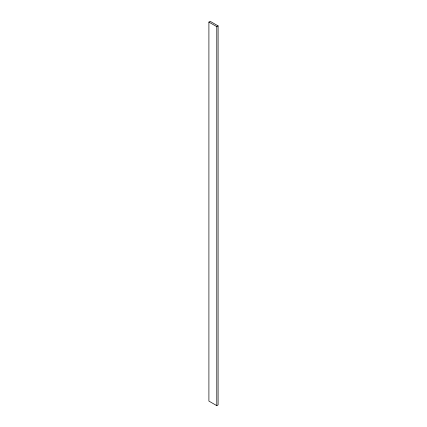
<?xml version="1.0" encoding="UTF-8"?>
<svg xmlns="http://www.w3.org/2000/svg" width="427" height="427" viewBox="0 0 427 427"><rect width="100%" height="100%" fill="white"/><g stroke="black" fill="none" stroke-linecap="round" stroke-linejoin="round"><path stroke-width="0.64" d="M208.904 22.108L210.217 21.35L218.096 25.898L218.096 404.892L216.783 405.65L208.904 401.102L208.904 22.108L216.783 26.655L218.096 25.898M216.783 26.655L216.783 405.65"/></g></svg>
